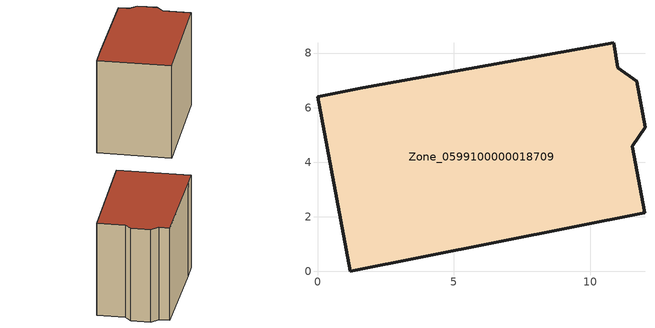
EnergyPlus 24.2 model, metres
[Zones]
Zone_0599100000018709
 floor ground (C_G): 12,2.15 1.21,0 0,6.4 1.66,6.73 10.86,8.38 11.01,7.46 11.71,6.97 12.01,5.28 11.55,4.59 z0
 wall outside (C_F): 12.01,5.28 11.71,6.97 11.01,7.46 10.86,8.38 1.66,6.73 0,6.4 1.21,0 12,2.15 11.55,4.59 12.01,5.28 z0:8.7
 roof outside (C_R): 1.21,0 12,2.15 11.55,4.59 12.01,5.28 11.71,6.97 11.01,7.46 10.86,8.38 1.66,6.73 0,6.4 z8.7
[BUILDING]
Pand.0599100000018709: North Axis=0; Terrain=City; Loads Convergence Tolerance Value=0.04; Temperature Convergence Tolerance Value=0.4; Solar Distribution=FullExterior; Maximum Number of Warmup Days=25; Minimum Number of Warmup Days=1
[Site:Location]
Rotterdam.The.Hague.AP_ZH_NLD Design_Conditions: Latitude=51.96; Longitude=4.45; Time Zone=1; Elevation=-4.5
[SITE:GROUNDTEMPERATURE:BUILDINGSURFACE]
18, 18, 18, 18, 18, 18, 18, 18, 18, 18, 18, 18
[MATERIAL] Thermal Absorptance=0.9; Solar Absorptance=0.7; Visible Absorptance=0.7
Name | Roughness | Thickness | Conductivity | Density | Specific Heat
G.TI.1946 | MediumSmooth | 0.15 | 1 | 540 | 1210
F.TI.1946 | Rough | 0.3 | 0.857143 | 1920 | 840
R.TI.1946 | MediumRough | 0.2 | 0.1 | 1500 | 1000
[CONSTRUCTION]
C_G: G.TI.1946
C_F: F.TI.1946
C_R: R.TI.1946
[ZONE]
Zone_0599100000018709: Type=1; Multiplier=1; Ceiling Height=Autocalculate; Volume=Autocalculate; Floor Area=autocalculate; Part of Total Floor Area=Yes
[ZONEINFILTRATION:DESIGNFLOWRATE]
Infil_Zone_0599100000018709: Zone or ZoneList or Space or SpaceList=Zone_0599100000018709; Schedule=AlwaysOn; Design Flow Rate Calculation Method=Flow/Area; Flow Rate per Floor Area=0.003; Constant Term Coefficient=1; Temperature Term Coefficient=0; Velocity Term Coefficient=0; Velocity Squared Term Coefficient=0
[HVACTEMPLATE:ZONE:IDEALLOADSAIRSYSTEM]
Zone_0599100000018709: Maximum Heating Supply Air Temperature=50; Minimum Cooling Supply Air Temperature=13; Maximum Heating Supply Air Humidity Ratio=0.0156; Minimum Cooling Supply Air Humidity Ratio=0.0077; Heating Limit=NoLimit; Cooling Limit=NoLimit; Dehumidification Control Type=ConstantSensibleHeatRatio; Cooling Sensible Heat Ratio=0.7; Dehumidification Setpoint=60; Humidification Control Type=None; Humidification Setpoint=30; Outdoor Air Method=None; Outdoor Air Flow Rate per Person=0.00944; Outdoor Air Flow Rate per Zone Floor Area=0; Outdoor Air Flow Rate per Zone=0; Demand Controlled Ventilation Type=None; Outdoor Air Economizer Type=NoEconomizer; Heat Recovery Type=None; Sensible Heat Recovery Effectiveness=0.7; Latent Heat Recovery Effectiveness=0.65
[ZONECONTROL:THERMOSTAT]
ThermostatControl_Zone_0599100000018709: Zone or ZoneList=Zone_0599100000018709; Control Type Schedule=DualSetpointControlType; Control 1=Thermostat_Zone_0599100000018709; Temperature Difference Between Cutout And Setpoint=0
[THERMOSTATSETPOINT:DUALSETPOINT]
Thermostat_Zone_0599100000018709: Heating Setpoint Temperature Schedule=HeatingSetpoint_Zone_0599100000018709; Cooling Setpoint Temperature Schedule=CoolingSetpoint_Zone_0599100000018709
[SCHEDULE:COMPACT]
HeatingSetpoint_Zone_0599100000018709: Through: 12/31, For: AllDays, Until: 24:00, 21
CoolingSetpoint_Zone_0599100000018709: Through: 12/31, For: AllDays, Until: 24:00, 24
DualSetpointControlType: Through: 12/31, For: AllDays, Until: 24:00, 4
AlwaysOn: Through: 12/31, For: AllDays, Until: 24:00, 1
